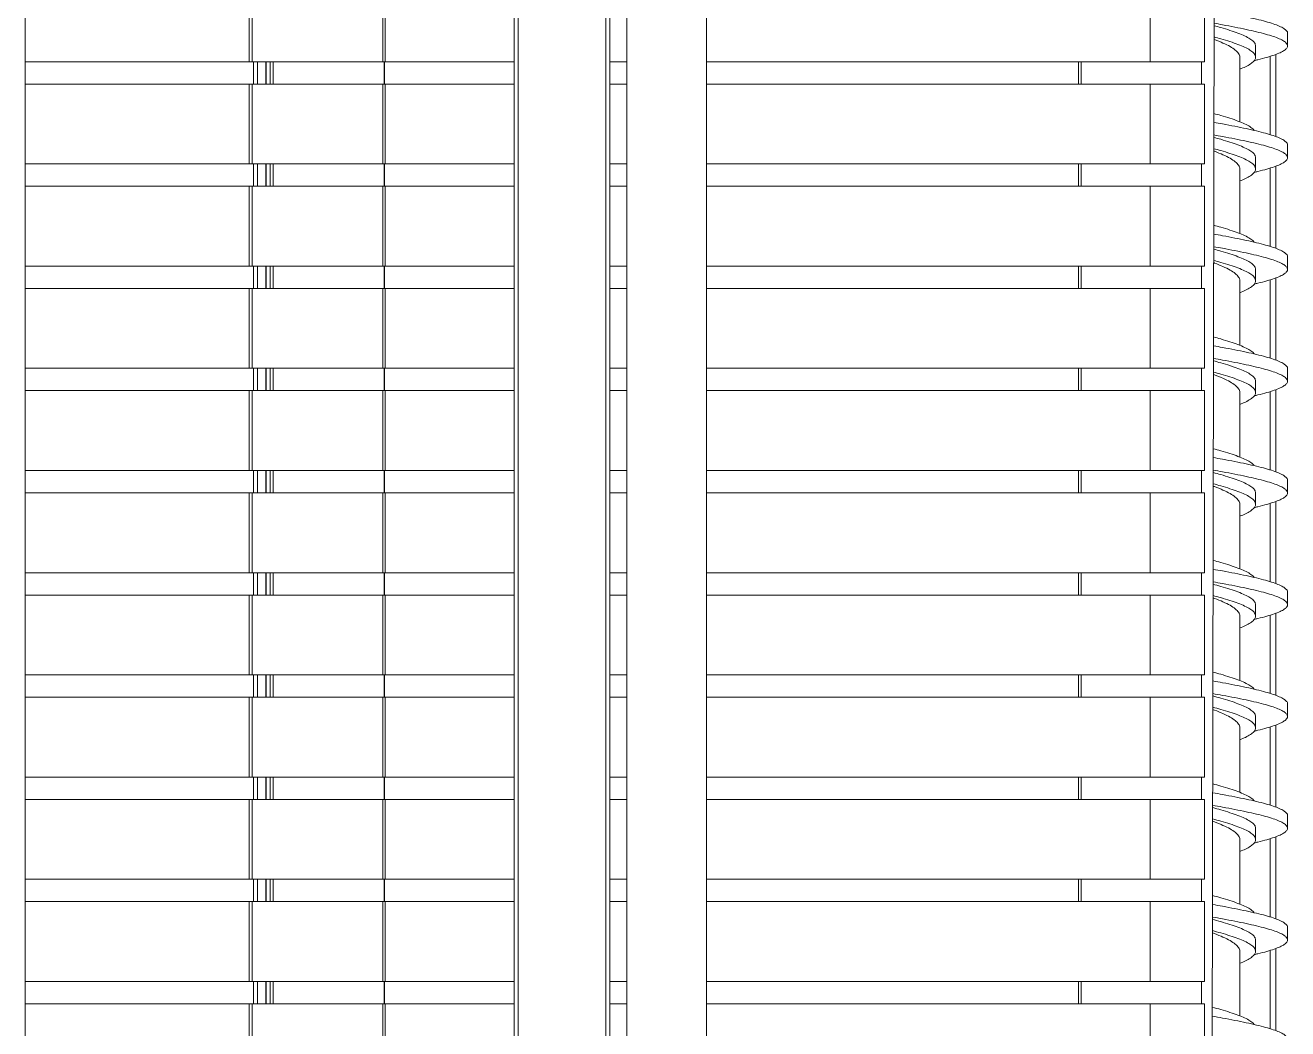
# Model space of a CAD drawing. Header units: millimetres. Extents: x 8553 to 64453, y 11523 to 72084.
# Drawn here: x 49193 to 49825, y 20124 to 20627 of the extents above; entities that cross this region are included whole.
import ezdxf

# ---------------------------------------------------------------- set-up
doc = ezdxf.new("R2010")
doc.units = ezdxf.units.MM
doc.layers.add('grey', color=254, linetype='Continuous')

msp = doc.modelspace()

# ---------------------------------------------------------------- linework, layer by layer
at = {"layer": 'grey', "linetype": 'Continuous', "lineweight": 15}
for p, q in [((49437.751, 19579.326), (49437.751, 22331.56)), ((49439.751, 22331.96), (49439.751, 19578.926)), ((49483.751, 19578.926), (49483.751, 22331.96)), ((49485.751, 22331.843), (49485.751, 19579.043)), ((49534.187, 19643.123), (49534.187, 22272.723)), ((49192.846, 19649.782), (49192.846, 22271.382)), ((49494.187, 22110.643), (49494.187, 19800.243)), ((49788.899, 20895.792), (49786.76, 19638.094)), ((49305.084, 20648.477), (49305.084, 20608.477)), ((49306.525, 20648.477), (49306.525, 20608.477)), ((49372.028, 20648.477), (49372.028, 20608.477)), ((49373.191, 20648.477), (49373.191, 20608.477)), ((49756.536, 20648.477), (49756.536, 20608.477)), ((49783.641, 20608.477), (49783.641, 20648.477)), ((49825.29, 20616.422), (49825.29, 20622.731)), ((49809.29, 20610.776), (49809.29, 20616.422)), ((49305.084, 20608.477), (49192.846, 20608.477)), ((49306.525, 20608.477), (49305.084, 20608.477)), ((49372.028, 20608.477), (49306.525, 20608.477)), ((49307.152, 20608.477), (49307.152, 20597.277)), ((49309.137, 20608.477), (49309.137, 20597.277)), ((49313.41, 20608.477), (49313.41, 20597.277)), ((49313.474, 20597.277), (49313.474, 20608.477)), ((49315.483, 20608.477), (49315.483, 20597.277)), ((49317.003, 20608.477), (49317.003, 20597.277)), ((49373.191, 20608.477), (49372.028, 20608.477)), ((49372.655, 20608.477), (49372.655, 20597.277)), ((49372.919, 20608.477), (49372.919, 20597.277)), ((49437.751, 20608.477), (49373.191, 20608.477)), ((49494.187, 20608.477), (49485.751, 20608.477)), ((49756.536, 20608.477), (49534.187, 20608.477)), ((49720.574, 20608.477), (49720.574, 20597.277)), ((49721.83, 20597.277), (49721.83, 20608.477)), ((49783.641, 20608.477), (49756.536, 20608.477)), ((49782.151, 20597.277), (49782.151, 20608.477)), ((49801.351, 20578.387), (49801.351, 20610.777)), ((49816.549, 20611.204), (49816.549, 20571.949)), ((49819.349, 20612.145), (49819.349, 20571)), ((49305.084, 20597.277), (49192.846, 20597.277)), ((49305.084, 20597.277), (49305.084, 20557.277)), ((49306.525, 20597.277), (49305.084, 20597.277)), ((49306.525, 20597.277), (49306.525, 20557.277)), ((49372.028, 20597.277), (49306.525, 20597.277)), ((49372.028, 20597.277), (49372.028, 20557.277)), ((49373.191, 20597.277), (49372.028, 20597.277)), ((49373.191, 20597.277), (49373.191, 20557.277)), ((49437.751, 20597.277), (49373.191, 20597.277)), ((49494.187, 20597.277), (49485.751, 20597.277)), ((49756.536, 20597.277), (49534.187, 20597.277)), ((49756.536, 20597.277), (49756.536, 20557.277)), ((49783.641, 20597.277), (49756.536, 20597.277)), ((49783.641, 20557.277), (49783.641, 20597.277)), ((49825.29, 20560.422), (49825.29, 20566.731)), ((49809.29, 20554.776), (49809.29, 20560.422)), ((49305.084, 20557.277), (49192.846, 20557.277)), ((49306.525, 20557.277), (49305.084, 20557.277)), ((49372.028, 20557.277), (49306.525, 20557.277)), ((49307.152, 20557.277), (49307.152, 20546.077)), ((49309.137, 20557.277), (49309.137, 20546.077)), ((49313.41, 20557.277), (49313.41, 20546.077)), ((49313.474, 20546.077), (49313.474, 20557.277)), ((49315.483, 20557.277), (49315.483, 20546.077)), ((49317.003, 20557.277), (49317.003, 20546.077)), ((49373.191, 20557.277), (49372.028, 20557.277)), ((49372.655, 20557.277), (49372.655, 20546.077)), ((49372.919, 20557.277), (49372.919, 20546.077)), ((49437.751, 20557.277), (49373.191, 20557.277)), ((49494.187, 20557.277), (49485.751, 20557.277)), ((49756.536, 20557.277), (49534.187, 20557.277)), ((49720.574, 20557.277), (49720.574, 20546.077)), ((49721.83, 20546.077), (49721.83, 20557.277)), ((49783.641, 20557.277), (49756.536, 20557.277)), ((49782.151, 20546.077), (49782.151, 20557.277)), ((49801.351, 20522.387), (49801.351, 20554.777)), ((49816.549, 20555.204), (49816.549, 20515.949)), ((49819.349, 20556.145), (49819.349, 20515)), ((49305.084, 20546.077), (49192.846, 20546.077)), ((49305.084, 20546.077), (49305.084, 20506.077)), ((49306.525, 20546.077), (49305.084, 20546.077)), ((49306.525, 20546.077), (49306.525, 20506.077)), ((49372.028, 20546.077), (49306.525, 20546.077)), ((49372.028, 20546.077), (49372.028, 20506.077)), ((49373.191, 20546.077), (49372.028, 20546.077)), ((49373.191, 20546.077), (49373.191, 20506.077)), ((49437.751, 20546.077), (49373.191, 20546.077)), ((49494.187, 20546.077), (49485.751, 20546.077)), ((49756.536, 20546.077), (49534.187, 20546.077)), ((49756.536, 20546.077), (49756.536, 20506.077)), ((49783.641, 20546.077), (49756.536, 20546.077)), ((49783.641, 20506.077), (49783.641, 20546.077)), ((49825.29, 20504.422), (49825.29, 20510.731)), ((49305.084, 20506.077), (49192.846, 20506.077)), ((49306.525, 20506.077), (49305.084, 20506.077)), ((49372.028, 20506.077), (49306.525, 20506.077)), ((49307.152, 20506.077), (49307.152, 20494.877)), ((49309.137, 20506.077), (49309.137, 20494.877)), ((49313.41, 20506.077), (49313.41, 20494.877)), ((49313.474, 20494.877), (49313.474, 20506.077)), ((49315.483, 20506.077), (49315.483, 20494.877)), ((49317.003, 20506.077), (49317.003, 20494.877)), ((49373.191, 20506.077), (49372.028, 20506.077)), ((49372.655, 20506.077), (49372.655, 20494.877)), ((49372.919, 20506.077), (49372.919, 20494.877)), ((49437.751, 20506.077), (49373.191, 20506.077)), ((49494.187, 20506.077), (49485.751, 20506.077)), ((49756.536, 20506.077), (49534.187, 20506.077)), ((49720.574, 20506.077), (49720.574, 20494.877)), ((49721.83, 20494.877), (49721.83, 20506.077)), ((49783.641, 20506.077), (49756.536, 20506.077)), ((49782.151, 20494.877), (49782.151, 20506.077)), ((49809.29, 20498.776), (49809.29, 20504.422)), ((49305.084, 20494.877), (49192.846, 20494.877)), ((49305.084, 20494.877), (49305.084, 20454.877)), ((49306.525, 20494.877), (49305.084, 20494.877)), ((49306.525, 20494.877), (49306.525, 20454.877)), ((49372.028, 20494.877), (49306.525, 20494.877)), ((49372.028, 20494.877), (49372.028, 20454.877)), ((49373.191, 20494.877), (49372.028, 20494.877)), ((49373.191, 20494.877), (49373.191, 20454.877)), ((49437.751, 20494.877), (49373.191, 20494.877)), ((49494.187, 20494.877), (49485.751, 20494.877)), ((49756.536, 20494.877), (49534.187, 20494.877)), ((49756.536, 20494.877), (49756.536, 20454.877)), ((49783.641, 20494.877), (49756.536, 20494.877)), ((49783.641, 20454.877), (49783.641, 20494.877)), ((49801.351, 20466.387), (49801.351, 20498.777)), ((49816.549, 20499.204), (49816.549, 20459.949)), ((49819.349, 20500.145), (49819.349, 20459)), ((49305.084, 20454.877), (49192.846, 20454.877)), ((49306.525, 20454.877), (49305.084, 20454.877)), ((49372.028, 20454.877), (49306.525, 20454.877)), ((49307.152, 20454.877), (49307.152, 20443.677)), ((49309.137, 20454.877), (49309.137, 20443.677)), ((49313.41, 20454.877), (49313.41, 20443.677)), ((49313.474, 20443.677), (49313.474, 20454.877)), ((49315.483, 20454.877), (49315.483, 20443.677)), ((49317.003, 20454.877), (49317.003, 20443.677)), ((49373.191, 20454.877), (49372.028, 20454.877)), ((49372.655, 20454.877), (49372.655, 20443.677)), ((49372.919, 20454.877), (49372.919, 20443.677)), ((49437.751, 20454.877), (49373.191, 20454.877)), ((49494.187, 20454.877), (49485.751, 20454.877)), ((49756.536, 20454.877), (49534.187, 20454.877)), ((49720.574, 20454.877), (49720.574, 20443.677)), ((49721.83, 20443.677), (49721.83, 20454.877)), ((49783.641, 20454.877), (49756.536, 20454.877)), ((49782.151, 20443.677), (49782.151, 20454.877)), ((49825.29, 20448.422), (49825.29, 20454.731)), ((49809.29, 20442.776), (49809.29, 20448.422)), ((49819.349, 20444.145), (49819.349, 20403)), ((49305.084, 20443.677), (49192.846, 20443.677)), ((49305.084, 20443.677), (49305.084, 20403.677)), ((49306.525, 20443.677), (49305.084, 20443.677)), ((49306.525, 20443.677), (49306.525, 20403.677)), ((49372.028, 20443.677), (49306.525, 20443.677)), ((49372.028, 20443.677), (49372.028, 20403.677)), ((49373.191, 20443.677), (49372.028, 20443.677)), ((49373.191, 20443.677), (49373.191, 20403.677)), ((49437.751, 20443.677), (49373.191, 20443.677)), ((49494.187, 20443.677), (49485.751, 20443.677)), ((49756.536, 20443.677), (49534.187, 20443.677)), ((49756.536, 20443.677), (49756.536, 20403.677)), ((49783.641, 20443.677), (49756.536, 20443.677)), ((49783.641, 20403.677), (49783.641, 20443.677)), ((49801.351, 20410.387), (49801.351, 20442.777)), ((49816.549, 20443.204), (49816.549, 20403.949)), ((49305.084, 20403.677), (49192.846, 20403.677)), ((49306.525, 20403.677), (49305.084, 20403.677)), ((49372.028, 20403.677), (49306.525, 20403.677)), ((49307.152, 20403.677), (49307.152, 20392.477)), ((49309.137, 20403.677), (49309.137, 20392.477)), ((49313.41, 20403.677), (49313.41, 20392.477)), ((49313.474, 20392.477), (49313.474, 20403.677)), ((49315.483, 20403.677), (49315.483, 20392.477)), ((49317.003, 20403.677), (49317.003, 20392.477)), ((49373.191, 20403.677), (49372.028, 20403.677)), ((49372.655, 20403.677), (49372.655, 20392.477)), ((49372.919, 20403.677), (49372.919, 20392.477)), ((49437.751, 20403.677), (49373.191, 20403.677)), ((49494.187, 20403.677), (49485.751, 20403.677)), ((49756.536, 20403.677), (49534.187, 20403.677)), ((49720.574, 20403.677), (49720.574, 20392.477)), ((49721.83, 20392.477), (49721.83, 20403.677)), ((49783.641, 20403.677), (49756.536, 20403.677)), ((49782.151, 20392.477), (49782.151, 20403.677)), ((49825.29, 20392.422), (49825.29, 20398.731)), ((49305.084, 20392.477), (49192.846, 20392.477)), ((49305.084, 20392.477), (49305.084, 20352.477)), ((49306.525, 20392.477), (49305.084, 20392.477)), ((49306.525, 20392.477), (49306.525, 20352.477)), ((49372.028, 20392.477), (49306.525, 20392.477)), ((49372.028, 20392.477), (49372.028, 20352.477)), ((49373.191, 20392.477), (49372.028, 20392.477)), ((49373.191, 20392.477), (49373.191, 20352.477)), ((49437.751, 20392.477), (49373.191, 20392.477)), ((49494.187, 20392.477), (49485.751, 20392.477)), ((49756.536, 20392.477), (49534.187, 20392.477)), ((49756.536, 20392.477), (49756.536, 20352.477)), ((49783.641, 20392.477), (49756.536, 20392.477)), ((49783.641, 20352.477), (49783.641, 20392.477)), ((49809.29, 20386.776), (49809.29, 20392.422)), ((49816.549, 20387.204), (49816.549, 20347.949)), ((49819.349, 20388.145), (49819.349, 20347)), ((49801.351, 20354.387), (49801.351, 20386.777)), ((49305.084, 20352.477), (49192.846, 20352.477)), ((49306.525, 20352.477), (49305.084, 20352.477)), ((49372.028, 20352.477), (49306.525, 20352.477)), ((49307.152, 20352.477), (49307.152, 20341.277)), ((49309.137, 20352.477), (49309.137, 20341.277)), ((49313.41, 20352.477), (49313.41, 20341.277)), ((49313.474, 20341.277), (49313.474, 20352.477)), ((49315.483, 20352.477), (49315.483, 20341.277)), ((49317.003, 20352.477), (49317.003, 20341.277)), ((49373.191, 20352.477), (49372.028, 20352.477)), ((49372.655, 20352.477), (49372.655, 20341.277)), ((49372.919, 20352.477), (49372.919, 20341.277)), ((49437.751, 20352.477), (49373.191, 20352.477)), ((49494.187, 20352.477), (49485.751, 20352.477)), ((49756.536, 20352.477), (49534.187, 20352.477)), ((49720.574, 20352.477), (49720.574, 20341.277)), ((49721.83, 20341.277), (49721.83, 20352.477)), ((49783.641, 20352.477), (49756.536, 20352.477)), ((49782.151, 20341.277), (49782.151, 20352.477)), ((49305.084, 20341.277), (49192.846, 20341.277)), ((49305.084, 20341.277), (49305.084, 20301.277)), ((49306.525, 20341.277), (49305.084, 20341.277)), ((49306.525, 20341.277), (49306.525, 20301.277)), ((49372.028, 20341.277), (49306.525, 20341.277)), ((49372.028, 20341.277), (49372.028, 20301.277)), ((49373.191, 20341.277), (49372.028, 20341.277)), ((49373.191, 20341.277), (49373.191, 20301.277)), ((49437.751, 20341.277), (49373.191, 20341.277)), ((49494.187, 20341.277), (49485.751, 20341.277)), ((49756.536, 20341.277), (49534.187, 20341.277)), ((49756.536, 20341.277), (49756.536, 20301.277)), ((49783.641, 20341.277), (49756.536, 20341.277)), ((49783.641, 20301.277), (49783.641, 20341.277)), ((49809.29, 20330.776), (49809.29, 20336.422)), ((49825.29, 20336.422), (49825.29, 20342.731)), ((49801.351, 20298.387), (49801.351, 20330.777)), ((49816.549, 20331.204), (49816.549, 20291.949)), ((49819.349, 20332.145), (49819.349, 20291)), ((49305.084, 20301.277), (49192.846, 20301.277)), ((49306.525, 20301.277), (49305.084, 20301.277)), ((49372.028, 20301.277), (49306.525, 20301.277)), ((49307.152, 20301.277), (49307.152, 20290.077)), ((49309.137, 20301.277), (49309.137, 20290.077)), ((49313.41, 20301.277), (49313.41, 20290.077)), ((49313.474, 20290.077), (49313.474, 20301.277)), ((49315.483, 20301.277), (49315.483, 20290.077)), ((49317.003, 20301.277), (49317.003, 20290.077)), ((49373.191, 20301.277), (49372.028, 20301.277)), ((49372.655, 20301.277), (49372.655, 20290.077)), ((49372.919, 20301.277), (49372.919, 20290.077)), ((49437.751, 20301.277), (49373.191, 20301.277)), ((49494.187, 20301.277), (49485.751, 20301.277)), ((49756.536, 20301.277), (49534.187, 20301.277)), ((49720.574, 20301.277), (49720.574, 20290.077)), ((49721.83, 20290.077), (49721.83, 20301.277)), ((49783.641, 20301.277), (49756.536, 20301.277)), ((49782.151, 20290.077), (49782.151, 20301.277)), ((49305.084, 20290.077), (49192.846, 20290.077)), ((49305.084, 20290.077), (49305.084, 20250.077)), ((49306.525, 20290.077), (49305.084, 20290.077)), ((49306.525, 20290.077), (49306.525, 20250.077)), ((49372.028, 20290.077), (49306.525, 20290.077)), ((49372.028, 20290.077), (49372.028, 20250.077)), ((49373.191, 20290.077), (49372.028, 20290.077)), ((49373.191, 20290.077), (49373.191, 20250.077)), ((49437.751, 20290.077), (49373.191, 20290.077)), ((49494.187, 20290.077), (49485.751, 20290.077)), ((49756.536, 20290.077), (49534.187, 20290.077)), ((49756.536, 20290.077), (49756.536, 20250.077)), ((49783.641, 20290.077), (49756.536, 20290.077)), ((49783.641, 20250.077), (49783.641, 20290.077)), ((49825.29, 20280.422), (49825.29, 20286.731)), ((49809.29, 20274.776), (49809.29, 20280.422)), ((49801.351, 20242.387), (49801.351, 20274.777)), ((49816.549, 20275.204), (49816.549, 20235.949)), ((49819.349, 20276.145), (49819.349, 20235)), ((49305.084, 20250.077), (49192.846, 20250.077)), ((49306.525, 20250.077), (49305.084, 20250.077)), ((49372.028, 20250.077), (49306.525, 20250.077)), ((49307.152, 20250.077), (49307.152, 20238.877)), ((49309.137, 20250.077), (49309.137, 20238.877)), ((49313.41, 20250.077), (49313.41, 20238.877)), ((49313.474, 20238.877), (49313.474, 20250.077)), ((49315.483, 20250.077), (49315.483, 20238.877)), ((49317.003, 20250.077), (49317.003, 20238.877)), ((49373.191, 20250.077), (49372.028, 20250.077)), ((49372.655, 20250.077), (49372.655, 20238.877)), ((49372.919, 20250.077), (49372.919, 20238.877)), ((49437.751, 20250.077), (49373.191, 20250.077)), ((49494.187, 20250.077), (49485.751, 20250.077)), ((49756.536, 20250.077), (49534.187, 20250.077)), ((49720.574, 20250.077), (49720.574, 20238.877)), ((49721.83, 20238.877), (49721.83, 20250.077)), ((49783.641, 20250.077), (49756.536, 20250.077)), ((49782.151, 20238.877), (49782.151, 20250.077)), ((49305.084, 20238.877), (49192.846, 20238.877)), ((49305.084, 20238.877), (49305.084, 20198.877)), ((49306.525, 20238.877), (49305.084, 20238.877)), ((49306.525, 20238.877), (49306.525, 20198.877)), ((49372.028, 20238.877), (49306.525, 20238.877)), ((49372.028, 20238.877), (49372.028, 20198.877)), ((49373.191, 20238.877), (49372.028, 20238.877)), ((49373.191, 20238.877), (49373.191, 20198.877)), ((49437.751, 20238.877), (49373.191, 20238.877)), ((49494.187, 20238.877), (49485.751, 20238.877)), ((49756.536, 20238.877), (49534.187, 20238.877)), ((49756.536, 20238.877), (49756.536, 20198.877)), ((49783.641, 20238.877), (49756.536, 20238.877)), ((49783.641, 20198.877), (49783.641, 20238.877)), ((49825.29, 20224.422), (49825.29, 20230.731)), ((49809.29, 20218.776), (49809.29, 20224.422)), ((49801.351, 20186.387), (49801.351, 20218.777)), ((49816.549, 20219.204), (49816.549, 20179.949)), ((49819.349, 20220.145), (49819.349, 20179)), ((49305.084, 20198.877), (49192.846, 20198.877)), ((49306.525, 20198.877), (49305.084, 20198.877)), ((49372.028, 20198.877), (49306.525, 20198.877)), ((49307.152, 20198.877), (49307.152, 20187.677)), ((49309.137, 20198.877), (49309.137, 20187.677)), ((49313.41, 20198.877), (49313.41, 20187.677)), ((49313.474, 20187.677), (49313.474, 20198.877)), ((49315.483, 20198.877), (49315.483, 20187.677)), ((49317.003, 20198.877), (49317.003, 20187.677)), ((49373.191, 20198.877), (49372.028, 20198.877)), ((49372.655, 20198.877), (49372.655, 20187.677)), ((49372.919, 20198.877), (49372.919, 20187.677)), ((49437.751, 20198.877), (49373.191, 20198.877)), ((49494.187, 20198.877), (49485.751, 20198.877)), ((49756.536, 20198.877), (49534.187, 20198.877)), ((49720.574, 20198.877), (49720.574, 20187.677)), ((49721.83, 20187.677), (49721.83, 20198.877)), ((49783.641, 20198.877), (49756.536, 20198.877)), ((49782.151, 20187.677), (49782.151, 20198.877)), ((49305.084, 20187.677), (49192.846, 20187.677)), ((49305.084, 20187.677), (49305.084, 20147.677)), ((49306.525, 20187.677), (49305.084, 20187.677)), ((49306.525, 20187.677), (49306.525, 20147.677)), ((49372.028, 20187.677), (49306.525, 20187.677)), ((49372.028, 20187.677), (49372.028, 20147.677)), ((49373.191, 20187.677), (49372.028, 20187.677)), ((49373.191, 20187.677), (49373.191, 20147.677)), ((49437.751, 20187.677), (49373.191, 20187.677)), ((49494.187, 20187.677), (49485.751, 20187.677)), ((49756.536, 20187.677), (49534.187, 20187.677)), ((49756.536, 20187.677), (49756.536, 20147.677)), ((49783.641, 20187.677), (49756.536, 20187.677)), ((49783.641, 20147.677), (49783.641, 20187.677)), ((49825.29, 20168.422), (49825.29, 20174.731)), ((49809.29, 20162.776), (49809.29, 20168.422)), ((49801.351, 20130.387), (49801.351, 20162.777)), ((49816.549, 20163.204), (49816.549, 20123.949)), ((49819.349, 20164.145), (49819.349, 20123)), ((49305.084, 20147.677), (49192.846, 20147.677)), ((49306.525, 20147.677), (49305.084, 20147.677)), ((49372.028, 20147.677), (49306.525, 20147.677)), ((49307.152, 20147.677), (49307.152, 20136.477)), ((49309.137, 20147.677), (49309.137, 20136.477)), ((49313.41, 20147.677), (49313.41, 20136.477)), ((49313.474, 20136.477), (49313.474, 20147.677)), ((49315.483, 20147.677), (49315.483, 20136.477)), ((49317.003, 20147.677), (49317.003, 20136.477)), ((49373.191, 20147.677), (49372.028, 20147.677)), ((49372.655, 20147.677), (49372.655, 20136.477)), ((49372.919, 20147.677), (49372.919, 20136.477)), ((49437.751, 20147.677), (49373.191, 20147.677)), ((49494.187, 20147.677), (49485.751, 20147.677)), ((49756.536, 20147.677), (49534.187, 20147.677)), ((49720.574, 20147.677), (49720.574, 20136.477)), ((49721.83, 20136.477), (49721.83, 20147.677)), ((49783.641, 20147.677), (49756.536, 20147.677)), ((49782.151, 20136.477), (49782.151, 20147.677)), ((49305.084, 20136.477), (49192.846, 20136.477)), ((49305.084, 20136.477), (49305.084, 20096.477)), ((49306.525, 20136.477), (49305.084, 20136.477)), ((49306.525, 20136.477), (49306.525, 20096.477)), ((49372.028, 20136.477), (49306.525, 20136.477)), ((49372.028, 20136.477), (49372.028, 20096.477)), ((49373.191, 20136.477), (49372.028, 20136.477)), ((49373.191, 20136.477), (49373.191, 20096.477)), ((49437.751, 20136.477), (49373.191, 20136.477)), ((49494.187, 20136.477), (49485.751, 20136.477)), ((49756.536, 20136.477), (49534.187, 20136.477)), ((49756.536, 20136.477), (49756.536, 20096.477)), ((49783.641, 20136.477), (49756.536, 20136.477)), ((49783.641, 20096.477), (49783.641, 20136.477))]:
    msp.add_line(p, q, dxfattribs=at)
for points, knots in [([(49788.454, 20634.095), (49789.896, 20633.836), (49793.506, 20633.189), (49798.934, 20632.154), (49804.644, 20630.985), (49809.81, 20629.821), (49814.354, 20628.653), (49818.197, 20627.486), (49821.267, 20626.321), (49823.542, 20625.152), (49824.862, 20623.987), (49825.414, 20623.18), (49825.269, 20622.761), (49825.258, 20622.731)], [0, 0, 0, 0, 0.0682195, 0.1708482, 0.2735587, 0.3761651, 0.4788384, 0.5815118, 0.6841182, 0.7868287, 0.8894574, 0.9920862, 1, 1, 1, 1]), ([(49788.444, 20627.788), (49789.889, 20627.529), (49793.503, 20626.882), (49798.934, 20625.846), (49804.644, 20624.677), (49809.81, 20623.512), (49814.354, 20622.345), (49818.196, 20621.177), (49821.271, 20620.013), (49823.526, 20618.844), (49824.922, 20617.678), (49825.436, 20616.513), (49825.059, 20615.343), (49823.797, 20614.179), (49821.67, 20613.011), (49818.726, 20611.844), (49814.967, 20610.68), (49811.548, 20609.755), (49809.199, 20609.222), (49808.563, 20609.078)], [0, 0, 0, 0, 0.0415403, 0.1038774, 0.1662641, 0.2285875, 0.2909517, 0.3533158, 0.4156393, 0.478026, 0.540363, 0.6027001, 0.6650867, 0.7274102, 0.7897744, 0.8521385, 0.914462, 0.9768487, 1, 1, 1, 1]), ([(49788.441, 20626.548), (49789.584, 20626.236), (49792.435, 20625.458), (49796.501, 20624.211), (49800.558, 20622.81), (49803.927, 20621.411), (49806.558, 20620.012), (49808.329, 20618.611), (49809.239, 20617.414), (49809.196, 20616.684), (49809.181, 20616.421)], [0, 0, 0, 0, 0.0924597, 0.2307459, 0.369032, 0.5072476, 0.6454633, 0.7837494, 0.9220355, 1, 1, 1, 1]), ([(49801.324, 20610.777), (49801.333, 20610.807), (49801.511, 20611.42), (49800.858, 20612.617), (49799.294, 20614.367), (49796.627, 20616.116), (49793.04, 20617.866), (49790.217, 20619.062), (49788.511, 20619.674), (49788.43, 20619.703)], [0, 0, 0, 0, 0.0100337, 0.2060884, 0.4021365, 0.5981792, 0.794218, 0.9902542, 1, 1, 1, 1]), ([(49788.432, 20620.905), (49789.577, 20620.592), (49792.432, 20619.813), (49796.502, 20618.566), (49800.558, 20617.165), (49803.929, 20615.766), (49806.551, 20614.367), (49808.355, 20612.966), (49809.297, 20611.565), (49809.353, 20610.166), (49808.527, 20608.767), (49806.817, 20607.366), (49804.461, 20606.027), (49802.336, 20605.157), (49801.351, 20604.753)], [0, 0, 0, 0, 0.0581339, 0.1448347, 0.2315355, 0.3181922, 0.4048488, 0.4915496, 0.5782504, 0.6649071, 0.7515637, 0.8382646, 0.9249654, 1, 1, 1, 1]), ([(49788.359, 20578.112), (49789.833, 20577.848), (49793.476, 20577.195), (49798.934, 20576.154), (49804.644, 20574.985), (49809.81, 20573.821), (49814.354, 20572.653), (49818.197, 20571.486), (49821.267, 20570.321), (49823.542, 20569.152), (49824.862, 20567.987), (49825.414, 20567.18), (49825.269, 20566.761), (49825.258, 20566.731)], [0, 0, 0, 0, 0.0696282, 0.1721017, 0.2746569, 0.3771082, 0.4796263, 0.5821445, 0.6845958, 0.787151, 0.8896245, 0.9920981, 1, 1, 1, 1]), ([(49788.367, 20582.523), (49789.534, 20582.204), (49792.411, 20581.419), (49796.503, 20580.166), (49800.555, 20578.765), (49803.939, 20577.366), (49806.514, 20575.967), (49808.06, 20574.873), (49808.436, 20574.246), (49808.532, 20574.086)], [0, 0, 0, 0, 0.1134365, 0.2794169, 0.4453972, 0.6112931, 0.7771889, 0.9431693, 1, 1, 1, 1]), ([(49788.346, 20570.575), (49789.521, 20570.254), (49792.405, 20569.467), (49796.502, 20568.211), (49800.558, 20566.81), (49803.927, 20565.411), (49806.558, 20564.012), (49808.329, 20562.611), (49809.239, 20561.414), (49809.196, 20560.684), (49809.181, 20560.421)], [0, 0, 0, 0, 0.0948185, 0.2327452, 0.3706719, 0.5085283, 0.6463848, 0.7843115, 0.9222382, 1, 1, 1, 1]), ([(49788.348, 20571.805), (49789.826, 20571.541), (49793.472, 20570.887), (49798.934, 20569.846), (49804.644, 20568.677), (49809.81, 20567.512), (49814.354, 20566.345), (49818.196, 20565.177), (49821.271, 20564.013), (49823.526, 20562.844), (49824.922, 20561.678), (49825.436, 20560.513), (49825.059, 20559.343), (49823.797, 20558.179), (49821.67, 20557.011), (49818.726, 20555.844), (49814.967, 20554.68), (49811.548, 20553.755), (49809.199, 20553.222), (49808.563, 20553.078)], [0, 0, 0, 0, 0.042421, 0.1047008, 0.1670301, 0.2292963, 0.2916032, 0.35391, 0.4161762, 0.4785056, 0.5407853, 0.6030651, 0.6653945, 0.7276607, 0.7899675, 0.8522743, 0.9145406, 0.9768699, 1, 1, 1, 1]), ([(49788.337, 20564.932), (49789.515, 20564.61), (49792.402, 20563.822), (49796.502, 20562.566), (49800.558, 20561.165), (49803.929, 20559.766), (49806.551, 20558.367), (49808.355, 20556.966), (49809.297, 20555.565), (49809.353, 20554.166), (49808.527, 20552.767), (49806.817, 20551.366), (49804.461, 20550.027), (49802.336, 20549.157), (49801.351, 20548.753)], [0, 0, 0, 0, 0.0596702, 0.1462296, 0.232789, 0.3193043, 0.4058196, 0.492379, 0.5789384, 0.6654537, 0.751969, 0.8385284, 0.9250878, 1, 1, 1, 1]), ([(49801.324, 20554.777), (49801.333, 20554.807), (49801.511, 20555.42), (49800.858, 20556.617), (49799.294, 20558.367), (49796.627, 20560.116), (49793.041, 20561.866), (49790.188, 20563.073), (49788.447, 20563.697), (49788.335, 20563.737)], [0, 0, 0, 0, 0.0099954, 0.2053012, 0.4006005, 0.5958944, 0.7911844, 0.9864717, 1, 1, 1, 1]), ([(49788.271, 20526.55), (49789.472, 20526.222), (49792.381, 20525.428), (49796.503, 20524.166), (49800.555, 20522.765), (49803.939, 20521.366), (49806.514, 20519.967), (49808.06, 20518.873), (49808.436, 20518.246), (49808.532, 20518.086)], [0, 0, 0, 0, 0.1162007, 0.2816636, 0.4471265, 0.612505, 0.7778836, 0.9433465, 1, 1, 1, 1]), ([(49788.264, 20522.129), (49789.77, 20521.859), (49793.445, 20521.201), (49798.934, 20520.154), (49804.644, 20518.985), (49809.811, 20517.821), (49814.354, 20516.653), (49818.197, 20515.486), (49821.267, 20514.321), (49823.542, 20513.152), (49824.862, 20511.987), (49825.414, 20511.18), (49825.269, 20510.761), (49825.258, 20510.731)], [0, 0, 0, 0, 0.0710326, 0.1733515, 0.2757519, 0.3780485, 0.4804119, 0.5827752, 0.6850719, 0.7874723, 0.8897912, 0.9921101, 1, 1, 1, 1]), ([(49788.251, 20514.601), (49789.458, 20514.271), (49792.375, 20513.475), (49796.502, 20512.211), (49800.558, 20510.81), (49803.927, 20509.411), (49806.558, 20508.012), (49808.329, 20506.611), (49809.239, 20505.414), (49809.196, 20504.684), (49809.181, 20504.421)], [0, 0, 0, 0, 0.097165, 0.2347341, 0.3723033, 0.5098024, 0.6473015, 0.7848706, 0.9224398, 1, 1, 1, 1]), ([(49788.253, 20515.823), (49789.763, 20515.552), (49793.441, 20514.893), (49798.934, 20513.846), (49804.644, 20512.677), (49809.81, 20511.512), (49814.354, 20510.345), (49818.196, 20509.177), (49821.271, 20508.013), (49823.526, 20506.844), (49824.922, 20505.678), (49825.436, 20504.513), (49825.059, 20503.343), (49823.797, 20502.179), (49821.67, 20501.011), (49818.726, 20499.844), (49814.967, 20498.68), (49811.548, 20497.755), (49809.199, 20497.222), (49808.563, 20497.078)], [0, 0, 0, 0, 0.0433, 0.1055226, 0.1677948, 0.2300038, 0.2922535, 0.3545031, 0.4167122, 0.4789843, 0.5412069, 0.6034295, 0.6657016, 0.7279107, 0.7901603, 0.8524099, 0.914619, 0.9768912, 1, 1, 1, 1]), ([(49801.324, 20498.777), (49801.333, 20498.807), (49801.511, 20499.42), (49800.858, 20500.617), (49799.294, 20502.367), (49796.627, 20504.116), (49793.042, 20505.866), (49790.158, 20507.085), (49788.384, 20507.72), (49788.239, 20507.771)], [0, 0, 0, 0, 0.00995737, 0.20452003, 0.39907612, 0.59362695, 0.78817383, 0.98271808, 1, 1, 1, 1]), ([(49788.241, 20508.958), (49789.452, 20508.628), (49792.372, 20507.831), (49796.502, 20506.566), (49800.557, 20505.165), (49803.929, 20503.766), (49806.551, 20502.367), (49808.355, 20500.966), (49809.297, 20499.565), (49809.353, 20498.166), (49808.527, 20496.767), (49806.817, 20495.366), (49804.461, 20494.027), (49802.336, 20493.157), (49801.351, 20492.753)], [0, 0, 0, 0, 0.06120145, 0.14761989, 0.23403832, 0.32041274, 0.40678716, 0.4932056, 0.57962403, 0.66599845, 0.75237287, 0.83879131, 0.92520975, 1, 1, 1, 1]), ([(49788.176, 20470.576), (49789.409, 20470.24), (49792.351, 20469.437), (49796.503, 20468.166), (49800.555, 20466.765), (49803.939, 20465.366), (49806.514, 20463.967), (49808.06, 20462.873), (49808.436, 20462.246), (49808.532, 20462.086)], [0, 0, 0, 0, 0.1189478, 0.2838963, 0.4488449, 0.6137095, 0.778574, 0.9435226, 1, 1, 1, 1]), ([(49788.169, 20466.146), (49789.707, 20465.871), (49793.414, 20465.207), (49798.935, 20464.154), (49804.644, 20462.985), (49809.811, 20461.821), (49814.354, 20460.653), (49818.197, 20459.486), (49821.267, 20458.321), (49823.542, 20457.152), (49824.862, 20455.987), (49825.414, 20455.18), (49825.269, 20454.761), (49825.258, 20454.731)], [0, 0, 0, 0, 0.0724328, 0.1745975, 0.2768435, 0.378986, 0.481195, 0.5834041, 0.6855466, 0.7877926, 0.8899573, 0.9921219, 1, 1, 1, 1]), ([(49788.156, 20458.627), (49789.396, 20458.289), (49792.345, 20457.484), (49796.503, 20456.211), (49800.558, 20454.81), (49803.927, 20453.411), (49806.558, 20452.012), (49808.329, 20450.611), (49809.239, 20449.414), (49809.196, 20448.684), (49809.181, 20448.421)], [0, 0, 0, 0, 0.0994994, 0.2367128, 0.3739263, 0.5110698, 0.6482134, 0.7854268, 0.9226403, 1, 1, 1, 1]), ([(49788.158, 20459.84), (49789.7, 20459.564), (49793.411, 20458.899), (49798.935, 20457.846), (49804.644, 20456.677), (49809.81, 20455.512), (49814.354, 20454.345), (49818.196, 20453.177), (49821.271, 20452.013), (49823.526, 20450.844), (49824.922, 20449.678), (49825.436, 20448.513), (49825.059, 20447.343), (49823.797, 20446.179), (49821.67, 20445.011), (49818.726, 20443.844), (49814.967, 20442.68), (49811.548, 20441.755), (49809.199, 20441.222), (49808.563, 20441.078)], [0, 0, 0, 0, 0.0441775, 0.106343, 0.168558, 0.23071, 0.2929026, 0.3550951, 0.4172471, 0.4794622, 0.5416277, 0.6037932, 0.6660082, 0.7281602, 0.7903528, 0.8525453, 0.9146973, 0.9769124, 1, 1, 1, 1]), ([(49801.324, 20442.777), (49801.333, 20442.807), (49801.511, 20443.42), (49800.858, 20444.617), (49799.294, 20446.367), (49796.626, 20448.116), (49793.044, 20449.866), (49790.128, 20451.096), (49788.321, 20451.742), (49788.144, 20451.806)], [0, 0, 0, 0, 0.0099196, 0.2037448, 0.3975633, 0.5913767, 0.7851861, 0.9789929, 1, 1, 1, 1]), ([(49788.146, 20452.984), (49789.389, 20452.645), (49792.342, 20451.839), (49796.503, 20450.566), (49800.557, 20449.165), (49803.929, 20447.766), (49806.551, 20446.367), (49808.355, 20444.966), (49809.297, 20443.565), (49809.353, 20442.166), (49808.527, 20440.767), (49806.817, 20439.366), (49804.461, 20438.027), (49802.336, 20437.157), (49801.351, 20436.753)], [0, 0, 0, 0, 0.0627277, 0.1490057, 0.2352836, 0.3215176, 0.4077516, 0.4940295, 0.5803075, 0.6665415, 0.7527755, 0.8390534, 0.9253313, 1, 1, 1, 1]), ([(49788.081, 20414.602), (49789.346, 20414.257), (49792.322, 20413.445), (49796.504, 20412.166), (49800.555, 20410.765), (49803.939, 20409.366), (49806.514, 20407.967), (49808.06, 20406.873), (49808.436, 20406.246), (49808.532, 20406.086)], [0, 0, 0, 0, 0.1216778, 0.2861153, 0.4505527, 0.6149064, 0.7792601, 0.9436976, 1, 1, 1, 1]), ([(49788.073, 20410.164), (49789.644, 20409.882), (49793.384, 20409.212), (49798.935, 20408.154), (49804.644, 20406.985), (49809.811, 20405.821), (49814.354, 20404.653), (49818.197, 20403.486), (49821.267, 20402.321), (49823.542, 20401.152), (49824.862, 20399.987), (49825.414, 20399.18), (49825.269, 20398.761), (49825.258, 20398.731)], [0, 0, 0, 0, 0.07382878, 0.17583969, 0.27793187, 0.37992059, 0.48197583, 0.58403108, 0.6860198, 0.78811198, 0.89012289, 0.9921338, 1, 1, 1, 1]), ([(49788.061, 20402.654), (49789.333, 20402.307), (49792.315, 20401.493), (49796.503, 20400.211), (49800.558, 20398.81), (49803.927, 20397.411), (49806.558, 20396.012), (49808.329, 20394.611), (49809.239, 20393.414), (49809.196, 20392.684), (49809.181, 20392.421)], [0, 0, 0, 0, 0.1018217, 0.2386813, 0.3755409, 0.5123308, 0.6491206, 0.7859802, 0.9228398, 1, 1, 1, 1]), ([(49788.063, 20403.857), (49789.637, 20403.575), (49793.38, 20402.905), (49798.935, 20401.846), (49804.644, 20400.677), (49809.81, 20399.512), (49814.354, 20398.345), (49818.196, 20397.177), (49821.271, 20396.013), (49823.526, 20394.844), (49824.922, 20393.678), (49825.436, 20392.513), (49825.059, 20391.343), (49823.797, 20390.179), (49821.67, 20389.011), (49818.726, 20387.844), (49814.967, 20386.68), (49811.548, 20385.755), (49809.199, 20385.222), (49808.563, 20385.078)], [0, 0, 0, 0, 0.0450533, 0.1071619, 0.1693199, 0.2314149, 0.2935505, 0.355686, 0.4177811, 0.4799391, 0.5420477, 0.6041562, 0.6663143, 0.7284093, 0.7905449, 0.8526804, 0.9147755, 0.9769335, 1, 1, 1, 1]), ([(49801.324, 20386.777), (49801.333, 20386.807), (49801.511, 20387.42), (49800.858, 20388.617), (49799.294, 20390.367), (49796.626, 20392.116), (49793.045, 20393.866), (49790.098, 20395.107), (49788.258, 20395.765), (49788.049, 20395.84)], [0, 0, 0, 0, 0.0098822, 0.2029753, 0.396062, 0.5891434, 0.7822209, 0.9752958, 1, 1, 1, 1]), ([(49788.051, 20397.011), (49789.327, 20396.663), (49792.312, 20395.848), (49796.503, 20394.566), (49800.557, 20393.165), (49803.929, 20391.766), (49806.551, 20390.367), (49808.355, 20388.966), (49809.297, 20387.565), (49809.353, 20386.166), (49808.527, 20384.767), (49806.817, 20383.366), (49804.461, 20382.027), (49802.336, 20381.157), (49801.351, 20380.753)], [0, 0, 0, 0, 0.0642491, 0.150387, 0.2365249, 0.3226189, 0.4087129, 0.4948508, 0.5809887, 0.6670827, 0.7531767, 0.8393146, 0.9254525, 1, 1, 1, 1]), ([(49787.986, 20358.629), (49789.284, 20358.275), (49792.292, 20357.454), (49796.504, 20356.166), (49800.555, 20354.765), (49803.939, 20353.366), (49806.514, 20351.967), (49808.06, 20350.873), (49808.436, 20350.246), (49808.532, 20350.086)], [0, 0, 0, 0, 0.124391, 0.2883205, 0.45225, 0.616096, 0.779942, 0.9438715, 1, 1, 1, 1]), ([(49787.978, 20354.181), (49789.581, 20353.894), (49793.353, 20353.218), (49798.935, 20352.154), (49804.644, 20350.985), (49809.811, 20349.821), (49814.354, 20348.653), (49818.197, 20347.486), (49821.267, 20346.321), (49823.542, 20345.152), (49824.862, 20343.987), (49825.414, 20343.18), (49825.269, 20342.761), (49825.258, 20342.731)], [0, 0, 0, 0, 0.0752206, 0.1770782, 0.2790169, 0.3808524, 0.4827543, 0.5846562, 0.6864916, 0.7884304, 0.890288, 0.9921456, 1, 1, 1, 1]), ([(49787.965, 20346.68), (49789.27, 20346.324), (49792.285, 20345.502), (49796.503, 20344.211), (49800.558, 20342.81), (49803.927, 20341.411), (49806.558, 20340.012), (49808.329, 20338.611), (49809.239, 20337.414), (49809.196, 20336.684), (49809.181, 20336.421)], [0, 0, 0, 0, 0.1041321, 0.2406396, 0.3771472, 0.5135852, 0.6500232, 0.7865307, 0.9230383, 1, 1, 1, 1]), ([(49787.967, 20347.874), (49789.573, 20347.587), (49793.349, 20346.91), (49798.935, 20345.846), (49804.644, 20344.677), (49809.81, 20343.512), (49814.354, 20342.345), (49818.196, 20341.177), (49821.271, 20340.013), (49823.526, 20338.844), (49824.922, 20337.678), (49825.436, 20336.513), (49825.059, 20335.343), (49823.797, 20334.179), (49821.67, 20333.011), (49818.726, 20331.844), (49814.967, 20330.68), (49811.548, 20329.755), (49809.199, 20329.222), (49808.563, 20329.078)], [0, 0, 0, 0, 0.0459275, 0.1079792, 0.1700804, 0.2321186, 0.2941972, 0.3562759, 0.4183141, 0.4804152, 0.5424669, 0.6045186, 0.6666198, 0.728658, 0.7907366, 0.8528153, 0.9148535, 0.9769546, 1, 1, 1, 1]), ([(49801.324, 20330.777), (49801.333, 20330.807), (49801.511, 20331.42), (49800.858, 20332.617), (49799.294, 20334.367), (49796.626, 20336.116), (49793.046, 20337.866), (49790.068, 20339.119), (49788.195, 20339.788), (49787.954, 20339.874)], [0, 0, 0, 0, 0.009845, 0.2022117, 0.3945719, 0.586927, 0.7792781, 0.9716266, 1, 1, 1, 1]), ([(49787.956, 20341.037), (49789.264, 20340.68), (49792.282, 20339.857), (49796.503, 20338.566), (49800.557, 20337.165), (49803.929, 20335.766), (49806.551, 20334.367), (49808.355, 20332.966), (49809.297, 20331.565), (49809.353, 20330.166), (49808.527, 20328.767), (49806.817, 20327.366), (49804.461, 20326.027), (49802.336, 20325.157), (49801.351, 20324.753)], [0, 0, 0, 0, 0.0657655, 0.1517638, 0.2377621, 0.3237166, 0.4096711, 0.4956694, 0.5816677, 0.6676222, 0.7535767, 0.839575, 0.9255733, 1, 1, 1, 1]), ([(49787.891, 20302.655), (49789.221, 20302.292), (49792.262, 20301.463), (49796.504, 20300.166), (49800.554, 20298.765), (49803.939, 20297.366), (49806.514, 20295.967), (49808.06, 20294.873), (49808.436, 20294.246), (49808.532, 20294.086)], [0, 0, 0, 0, 0.12708743, 0.29051211, 0.4539368, 0.61727824, 0.78061969, 0.94404437, 1, 1, 1, 1]), ([(49787.883, 20298.198), (49789.518, 20297.905), (49793.322, 20297.224), (49798.935, 20296.154), (49804.644, 20294.985), (49809.811, 20293.821), (49814.354, 20292.653), (49818.197, 20291.486), (49821.267, 20290.321), (49823.542, 20289.152), (49824.862, 20287.987), (49825.414, 20287.18), (49825.269, 20286.761), (49825.258, 20286.731)], [0, 0, 0, 0, 0.0766082, 0.178313, 0.2800988, 0.3817814, 0.4835304, 0.5852794, 0.686962, 0.7887478, 0.8904526, 0.9921574, 1, 1, 1, 1]), ([(49787.87, 20290.706), (49789.208, 20290.342), (49792.256, 20289.511), (49796.504, 20288.211), (49800.558, 20286.81), (49803.927, 20285.411), (49806.558, 20284.012), (49808.329, 20282.611), (49809.239, 20281.414), (49809.196, 20280.684), (49809.181, 20280.421)], [0, 0, 0, 0, 0.1064306, 0.2425879, 0.3787452, 0.5148332, 0.6509211, 0.7870784, 0.9232357, 1, 1, 1, 1]), ([(49787.872, 20291.891), (49789.51, 20291.598), (49793.319, 20290.916), (49798.935, 20289.846), (49804.644, 20288.677), (49809.81, 20287.512), (49814.354, 20286.345), (49818.196, 20285.177), (49821.271, 20284.013), (49823.526, 20282.844), (49824.922, 20281.678), (49825.436, 20280.513), (49825.059, 20279.343), (49823.797, 20278.179), (49821.67, 20277.011), (49818.726, 20275.844), (49814.967, 20274.68), (49811.548, 20273.755), (49809.199, 20273.222), (49808.563, 20273.078)], [0, 0, 0, 0, 0.0468002, 0.1087951, 0.1708394, 0.2328209, 0.2948428, 0.3568647, 0.4188461, 0.4808905, 0.5428854, 0.6048803, 0.6669247, 0.7289061, 0.790928, 0.8529499, 0.9149314, 0.9769757, 1, 1, 1, 1]), ([(49801.324, 20274.777), (49801.333, 20274.807), (49801.511, 20275.42), (49800.858, 20276.617), (49799.294, 20278.367), (49796.626, 20280.116), (49793.047, 20281.866), (49790.038, 20283.13), (49788.132, 20283.811), (49787.859, 20283.908)], [0, 0, 0, 0, 0.00980808, 0.20145381, 0.39309306, 0.58472712, 0.7763573, 0.96798489, 1, 1, 1, 1]), ([(49787.861, 20285.063), (49789.201, 20284.698), (49792.253, 20283.866), (49796.504, 20282.566), (49800.557, 20281.165), (49803.929, 20279.766), (49806.551, 20278.367), (49808.355, 20276.966), (49809.297, 20275.565), (49809.353, 20274.166), (49808.527, 20272.767), (49806.817, 20271.366), (49804.461, 20270.027), (49802.336, 20269.157), (49801.351, 20268.753)], [0, 0, 0, 0, 0.06727698, 0.15313615, 0.23899532, 0.32481076, 0.4106262, 0.49648537, 0.58234454, 0.66815998, 0.75397542, 0.83983459, 0.92569376, 1, 1, 1, 1]), ([(49787.788, 20242.215), (49789.455, 20241.917), (49793.292, 20241.23), (49798.935, 20240.154), (49804.644, 20238.985), (49809.811, 20237.821), (49814.354, 20236.653), (49818.197, 20235.486), (49821.267, 20234.321), (49823.542, 20233.152), (49824.862, 20231.987), (49825.414, 20231.18), (49825.269, 20230.761), (49825.258, 20230.731)], [0, 0, 0, 0, 0.0779916, 0.179544, 0.2811773, 0.3827077, 0.4843042, 0.5859007, 0.6874311, 0.7890643, 0.8906168, 0.9921692, 1, 1, 1, 1]), ([(49787.795, 20246.681), (49789.158, 20246.31), (49792.232, 20245.472), (49796.505, 20244.166), (49800.554, 20242.765), (49803.939, 20241.366), (49806.514, 20239.967), (49808.06, 20238.873), (49808.436, 20238.246), (49808.532, 20238.086)], [0, 0, 0, 0, 0.1297673, 0.2926903, 0.4556132, 0.6184532, 0.7812932, 0.9442162, 1, 1, 1, 1]), ([(49787.777, 20235.909), (49789.447, 20235.61), (49793.288, 20234.922), (49798.935, 20233.846), (49804.644, 20232.677), (49809.81, 20231.512), (49814.354, 20230.345), (49818.196, 20229.177), (49821.271, 20228.013), (49823.526, 20226.844), (49824.922, 20225.678), (49825.436, 20224.513), (49825.059, 20223.343), (49823.797, 20222.179), (49821.67, 20221.011), (49818.726, 20219.844), (49814.967, 20218.68), (49811.548, 20217.755), (49809.199, 20217.222), (49808.563, 20217.078)], [0, 0, 0, 0, 0.0476712, 0.1096095, 0.1715971, 0.2335219, 0.2954871, 0.3574524, 0.4193772, 0.4813648, 0.5433031, 0.6052414, 0.667229, 0.7291539, 0.7911191, 0.8530843, 0.9150091, 0.9769967, 1, 1, 1, 1]), ([(49787.765, 20229.09), (49789.139, 20228.715), (49792.223, 20227.875), (49796.504, 20226.566), (49800.557, 20225.165), (49803.929, 20223.766), (49806.551, 20222.367), (49808.355, 20220.966), (49809.297, 20219.565), (49809.353, 20218.166), (49808.527, 20216.767), (49806.817, 20215.366), (49804.461, 20214.027), (49802.336, 20213.157), (49801.351, 20212.753)], [0, 0, 0, 0, 0.0687836, 0.1545041, 0.2402246, 0.3259014, 0.4115782, 0.4972987, 0.5830192, 0.668696, 0.7543728, 0.8400933, 0.9258138, 1, 1, 1, 1]), ([(49787.775, 20234.733), (49789.145, 20234.359), (49792.226, 20233.519), (49796.504, 20232.211), (49800.558, 20230.81), (49803.927, 20229.411), (49806.558, 20228.012), (49808.329, 20226.611), (49809.239, 20225.414), (49809.196, 20224.684), (49809.181, 20224.421)], [0, 0, 0, 0, 0.1087174, 0.2445262, 0.3803351, 0.5160748, 0.6518145, 0.7876233, 0.9234322, 1, 1, 1, 1]), ([(49801.324, 20218.777), (49801.333, 20218.807), (49801.511, 20219.42), (49800.857, 20220.617), (49799.294, 20222.367), (49796.625, 20224.116), (49793.048, 20225.866), (49790.009, 20227.142), (49788.069, 20227.834), (49787.763, 20227.942)], [0, 0, 0, 0, 0.0097715, 0.2007016, 0.3916252, 0.5825437, 0.7734583, 0.9643704, 1, 1, 1, 1]), ([(49787.693, 20186.232), (49789.391, 20185.928), (49793.261, 20185.235), (49798.936, 20184.154), (49804.644, 20182.985), (49809.811, 20181.821), (49814.354, 20180.653), (49818.197, 20179.486), (49821.267, 20178.321), (49823.542, 20177.152), (49824.862, 20175.987), (49825.414, 20175.18), (49825.269, 20174.761), (49825.258, 20174.731)], [0, 0, 0, 0, 0.079371, 0.1807714, 0.2822527, 0.3836311, 0.4850757, 0.5865202, 0.6878987, 0.7893799, 0.8907804, 0.9921809, 1, 1, 1, 1]), ([(49787.7, 20190.708), (49789.095, 20190.328), (49792.202, 20189.481), (49796.505, 20188.166), (49800.554, 20186.765), (49803.939, 20185.366), (49806.514, 20183.967), (49808.06, 20182.873), (49808.436, 20182.246), (49808.532, 20182.086)], [0, 0, 0, 0, 0.1324308, 0.2948551, 0.4572794, 0.619621, 0.7819626, 0.9443869, 1, 1, 1, 1]), ([(49787.68, 20178.759), (49789.082, 20178.377), (49792.196, 20177.528), (49796.504, 20176.211), (49800.557, 20174.81), (49803.927, 20173.411), (49806.558, 20172.012), (49808.329, 20170.611), (49809.239, 20169.414), (49809.196, 20168.684), (49809.181, 20168.421)], [0, 0, 0, 0, 0.1109925, 0.2464547, 0.3819169, 0.5173101, 0.6527033, 0.7881654, 0.9236276, 1, 1, 1, 1]), ([(49787.682, 20179.926), (49789.384, 20179.621), (49793.257, 20178.927), (49798.936, 20177.846), (49804.644, 20176.677), (49809.811, 20175.512), (49814.354, 20174.345), (49818.196, 20173.177), (49821.271, 20172.013), (49823.526, 20170.844), (49824.922, 20169.678), (49825.436, 20168.513), (49825.059, 20167.343), (49823.797, 20166.179), (49821.67, 20165.011), (49818.726, 20163.844), (49814.967, 20162.68), (49811.548, 20161.755), (49809.199, 20161.222), (49808.563, 20161.078)], [0, 0, 0, 0, 0.0485406, 0.1104224, 0.1723534, 0.2342217, 0.2961303, 0.358039, 0.4199073, 0.4818383, 0.5437201, 0.6056018, 0.6675328, 0.7294011, 0.7913098, 0.8532184, 0.9150867, 0.9770177, 1, 1, 1, 1]), ([(49801.324, 20162.777), (49801.333, 20162.807), (49801.511, 20163.42), (49800.857, 20164.617), (49799.294, 20166.367), (49796.625, 20168.116), (49793.049, 20169.866), (49789.979, 20171.153), (49788.006, 20171.856), (49787.668, 20171.977)], [0, 0, 0, 0, 0.0097351, 0.1999549, 0.3901683, 0.5803765, 0.7705809, 0.9607827, 1, 1, 1, 1]), ([(49787.67, 20173.116), (49789.076, 20172.733), (49792.193, 20171.883), (49796.504, 20170.566), (49800.557, 20169.165), (49803.929, 20167.766), (49806.551, 20166.367), (49808.355, 20164.966), (49809.297, 20163.565), (49809.353, 20162.166), (49808.527, 20160.767), (49806.817, 20159.366), (49804.461, 20158.027), (49802.336, 20157.157), (49801.351, 20156.753)], [0, 0, 0, 0, 0.0702854, 0.1558676, 0.2414498, 0.3269885, 0.4125271, 0.4981094, 0.5836916, 0.6692303, 0.7547689, 0.8403512, 0.9259334, 1, 1, 1, 1]), ([(49787.605, 20134.734), (49789.033, 20134.345), (49792.172, 20133.489), (49796.505, 20132.166), (49800.554, 20130.765), (49803.939, 20129.366), (49806.514, 20127.967), (49808.06, 20126.873), (49808.436, 20126.246), (49808.532, 20126.086)], [0, 0, 0, 0, 0.1350781, 0.2970068, 0.4589355, 0.6207817, 0.7826279, 0.9445566, 1, 1, 1, 1]), ([(49787.597, 20130.25), (49789.328, 20129.94), (49793.23, 20129.241), (49798.936, 20128.154), (49804.644, 20126.985), (49809.811, 20125.821), (49814.354, 20124.653), (49818.197, 20123.486), (49821.267, 20122.321), (49823.542, 20121.152), (49824.862, 20119.987), (49825.414, 20119.18), (49825.269, 20118.761), (49825.258, 20118.731)], [0, 0, 0, 0, 0.0807462, 0.1819952, 0.2833248, 0.3845518, 0.4858448, 0.5871379, 0.6883649, 0.7896945, 0.8909435, 0.9921926, 1, 1, 1, 1])]:
    msp.add_open_spline(points, degree=3, knots=knots, dxfattribs=at)

doc.saveas('drawing.dxf')
